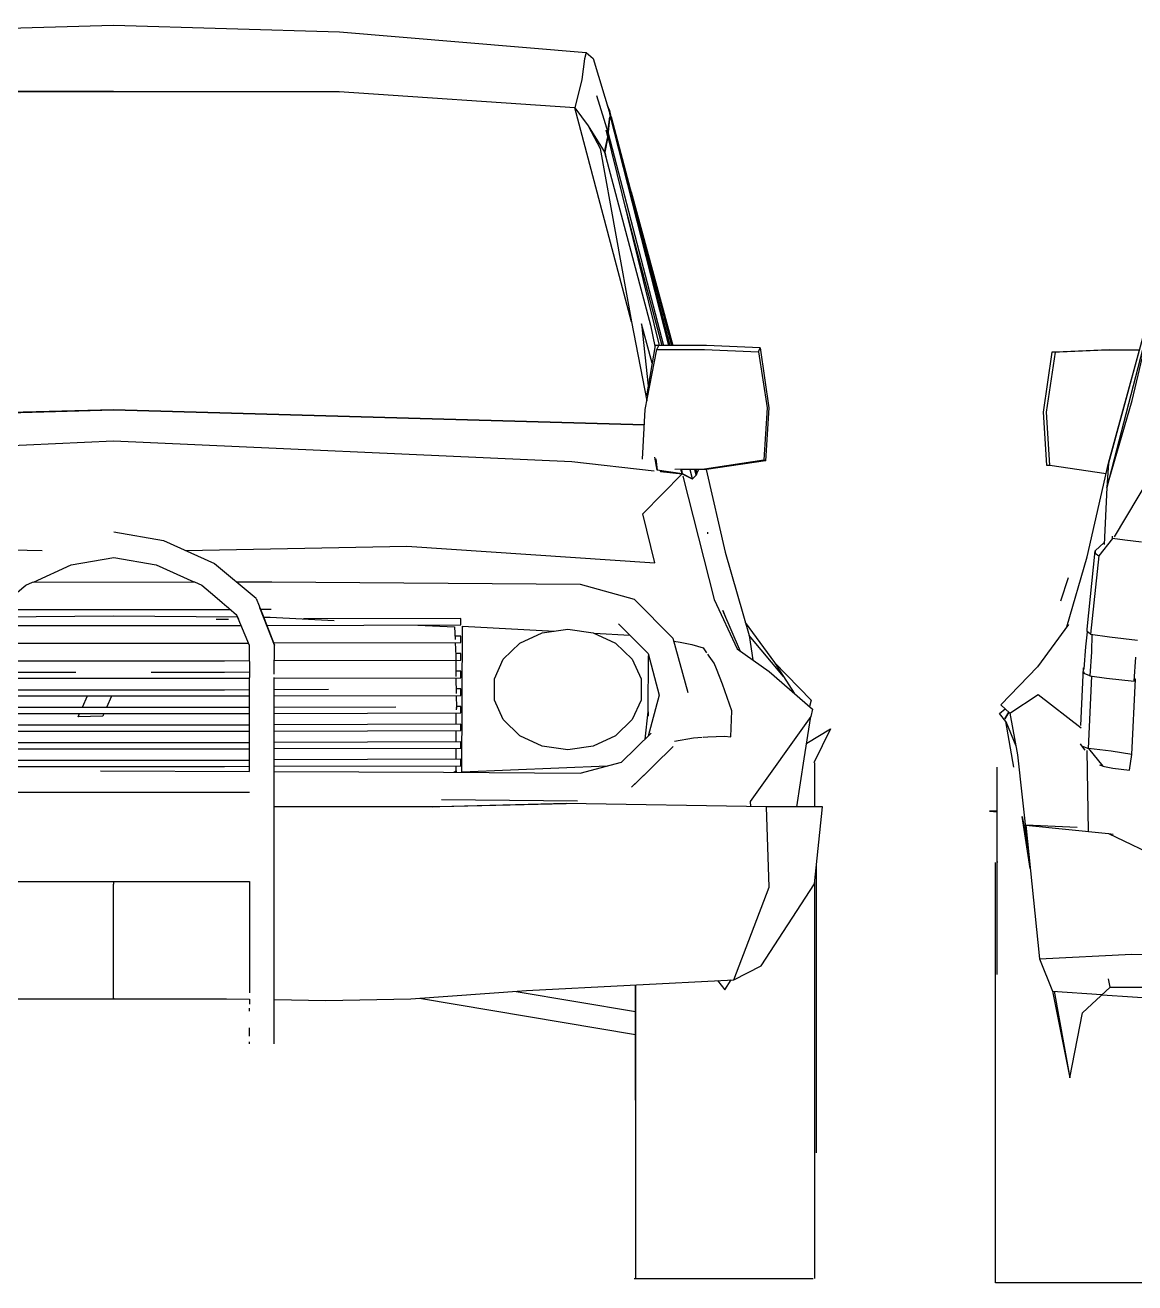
# Model space of a CAD drawing. Header units: millimetres. Extents: x 85290 to 188623, y -54691 to 10726.
# Drawn here: x 106037 to 107679, y -7376 to -5514 of the extents above; entities that cross this region are included whole.
import ezdxf

# ---------------------------------------------------------------- set-up
doc = ezdxf.new("R2010")
doc.units = ezdxf.units.MM
doc.linetypes.add('ELGO_LTYPE0', pattern=[0])
doc.layers.add('AUTO', color=150, linetype='Continuous')

# ---------------------------------------------------------------- blocks, each defined once
blk = doc.blocks.new('a_44')
at = {"color": 0, "linetype": 'ELGO_LTYPE0'}
for p, q in [((-65.983772, 88.741123), (-49.912405, 89.213776)), ((-49.912405, 89.213776), (-33.838939, 88.741123)), ((-33.838939, 88.741123), (-16.26563, 87.271535)), ((-16.26563, 87.271535), (-16.399717, 86.811184)), ((-16.26563, 87.271535), (-15.771198, 86.835408)), ((-16.399717, 86.811184), (-16.575956, 85.350692)), ((-15.771198, 86.835408), (-14.572859, 82.820272)), ((-16.575956, 85.350692), (-17.089748, 83.332228)), ((-49.912405, 84.500539), (-65.962314, 84.479498)), ((-65.962314, 84.479498), (-49.912405, 84.491753)), ((-33.860302, 84.479498), (-49.912405, 84.500539)), ((-49.912405, 84.491753), (-33.860302, 84.479498)), ((-17.089748, 83.332228), (-33.860302, 84.479498)), ((-15.548134, 84.20943), (-14.707803, 81.529402)), ((-13.059759, 68.08604), (-17.089748, 83.332228)), ((-17.089748, 83.332228), (-16.125107, 82.058596)), ((-14.778614, 83.509433), (-14.625025, 83.136332)), ((-14.732694, 81.608009), (-14.59651, 82.678377)), ((-14.60948, 82.576322), (-14.720392, 81.597518)), ((-14.625025, 83.136332), (-14.510059, 82.689213)), ((-10.381269, 66.416263), (-14.59651, 82.9126)), ((-14.59651, 82.9126), (-14.533901, 82.688915)), ((-14.59651, 82.678377), (-14.543533, 82.687413)), ((-14.543533, 82.689797), (-14.539575, 82.689702)), ((-14.533901, 82.688915), (-10.312414, 66.416263)), ((-14.533901, 82.688915), (-14.491892, 82.688915)), ((-14.491892, 82.688915), (-10.198831, 66.416263)), ((-16.125107, 82.058596), (-15.123224, 80.422222)), ((-16.125107, 82.058596), (-15.275955, 80.429589)), ((-14.746094, 81.268858), (-14.851093, 81.743264)), ((-11.05957, 66.416263), (-14.837694, 81.743264)), ((-14.837694, 81.743264), (-14.732694, 81.268858)), ((-14.720392, 81.597518), (-14.717769, 81.561338)), ((-14.707803, 81.529402), (-10.767174, 66.416263)), ((-14.967966, 80.169391), (-14.746094, 81.268858)), ((-14.732694, 81.268858), (-14.95471, 80.169391)), ((-14.770698, 81.146931), (-14.76531, 81.107234)), ((-15.275955, 80.429589), (-13.059759, 68.08604)), ((-15.123224, 80.422222), (-14.967966, 80.169391)), ((-14.967966, 80.169391), (-11.701059, 67.861282)), ((-14.95471, 80.169391), (-14.821481, 79.617345)), ((-13.083696, 77.351129), (-10.113191, 66.416263)), ((-13.521385, 76.364409), (-10.885954, 66.416263)), ((-13.059759, 68.08604), (-11.969232, 62.480568)), ((-11.588859, 65.154111), (-12.350416, 67.952251)), ((-12.350416, 67.952251), (-11.870432, 63.528275)), ((-11.701059, 67.861282), (-11.379576, 66.362845)), ((-11.370325, 66.416263), (-11.993646, 62.816953)), ((-11.106539, 66.416263), (-11.370325, 66.416263)), ((-11.256838, 66.129052), (-11.106539, 66.416263)), ((-7.715416, 66.416263), (-11.106539, 66.416263)), ((-3.89719, 66.243851), (-7.715416, 66.416263)), ((-12.072658, 61.851954), (-11.256838, 66.129052)), ((-11.256838, 66.129052), (-7.847452, 66.129052)), ((-7.847452, 66.129052), (-4.010629, 65.95664)), ((-4.010629, 65.95664), (-3.89719, 66.243851)), ((-4.010629, 65.95664), (-3.389072, 61.966753)), ((-3.89719, 66.243851), (-3.275585, 61.966753)), ((-49.912405, 61.842095), (-87.690639, 60.764062)), ((-87.690639, 60.764062), (-49.912405, 61.828768)), ((-12.131929, 60.764062), (-49.912405, 61.842095)), ((-49.912405, 61.828768), (-12.131929, 60.764062)), ((-12.265539, 58.31387), (-12.072658, 61.851954)), ((-3.389072, 61.966753), (-3.621864, 58.263826)), ((-3.275585, 61.966753), (-3.50852, 58.206546)), ((-54.20413, 61.707818), (-54.20413, 61.719632)), ((-53.186512, 61.736476), (-53.186512, 61.748683)), ((-52.384758, 61.75909), (-52.384758, 61.771535)), ((-43.368721, 61.644339), (-43.368721, 61.655426)), ((-43.343782, 61.64366), (-43.343782, 61.654698)), ((-42.538023, 61.62095), (-42.538023, 61.631691)), ((-41.52255, 61.59234), (-41.52255, 61.602735)), ((-37.99982, 61.493074), (-37.994337, 61.50211)), ((-36.765814, 61.458301), (-36.760616, 61.466896)), ((-34.74226, 61.401271), (-34.735632, 61.409139)), ((-30.294227, 61.275887), (-30.294227, 61.282432)), ((-28.233814, 61.217832), (-28.228998, 61.223495)), ((-26.266289, 61.162412), (-26.258182, 61.16724)), ((-25.244617, 61.138331), (-25.241709, 61.133503)), ((-24.054193, 61.100053), (-24.054193, 61.104404)), ((-23.631763, 61.088144), (-23.631763, 61.09234)), ((-19.063949, 60.959434), (-19.063949, 60.962021)), ((-18.042564, 60.930621), (-18.042564, 60.932862)), ((-17.246866, 60.90821), (-17.246866, 60.910165)), ((-82.515144, 58.144044), (-49.912405, 59.628081)), ((-49.912405, 59.628081), (-17.307138, 58.144044)), ((-11.221075, 57.542872), (-11.381054, 58.460211)), ((-11.308098, 58.344876), (-11.221075, 57.542872)), ((-7.847452, 57.632088), (-3.621864, 58.263826)), ((-3.50852, 58.206546), (-7.715416, 57.574856)), ((-3.621864, 58.263826), (-3.50852, 58.206546)), ((-17.307138, 58.144044), (-11.42869, 57.494044)), ((-9.444523, 57.274615), (-11.221075, 57.542872)), ((-11.01551, 57.511818), (-10.988569, 57.439899)), ((-10.990715, 57.445609), (-9.444523, 57.274615)), ((-10.916424, 57.43736), (-10.91299, 57.496345)), ((-9.960651, 57.604932), (-7.847452, 57.632088)), ((-9.444523, 57.274615), (-9.534263, 57.604348)), ((-7.715416, 57.574856), (-9.505939, 57.551622)), ((-9.488964, 57.55186), (-9.436798, 57.30865)), ((-9.436798, 57.30865), (-9.444523, 57.274615)), ((-9.436798, 57.30865), (-8.718633, 56.919586)), ((-8.718633, 56.919586), (-8.876467, 57.559776)), ((-8.439541, 57.181894), (-8.540821, 57.564163)), ((-8.459282, 57.565188), (-8.401584, 57.343804)), ((-8.388281, 57.343804), (-8.447933, 57.565343)), ((-8.439541, 57.181894), (-8.271312, 57.567632)), ((-8.401584, 57.343804), (-8.439541, 57.181894)), ((-8.271312, 57.567632), (-8.388281, 57.343804)), ((-7.743549, 57.574522), (-6.393385, 51.68873)), ((-12.232017, 54.419684), (-9.444523, 57.274615)), ((-9.444523, 57.274615), (-8.732033, 56.919586)), ((-9.404993, 57.120323), (-7.157326, 48.341512)), ((-8.732033, 56.919586), (-8.726978, 56.924128)), ((-8.718633, 56.919586), (-8.439541, 57.181894)), ((-11.394834, 50.941455), (-12.232017, 54.419684)), ((-49.901438, 53.148782), (-46.367025, 52.52999)), ((-7.645225, 53.132569), (-7.641124, 53.053379)), ((-7.635736, 53.08423), (-7.632017, 53.006398)), ((-70.78166, 52.130126), (-55.011797, 51.819932)), ((-46.367025, 52.52999), (-42.734432, 50.893366)), ((-44.791937, 51.820313), (-29.040813, 52.130126)), ((-29.040813, 52.130126), (-11.394834, 50.941455)), ((-52.929067, 50.788486), (-49.901438, 51.315045)), ((-49.901438, 51.315045), (-46.873808, 50.788486)), ((-6.393385, 51.68873), (-4.683113, 45.774173)), ((-55.624389, 49.572861), (-52.929067, 50.788486)), ((-46.873808, 50.788486), (-44.201851, 49.583399)), ((-42.734432, 50.893366), (-39.76984, 48.419141)), ((-57.789469, 47.979843), (-56.159305, 49.356889)), ((-56.159305, 49.356889), (-55.679798, 49.572813)), ((-55.679798, 49.572813), (-44.14711, 49.583446)), ((-44.14711, 49.583446), (-43.643331, 49.356448)), ((-43.643331, 49.356448), (-42.719984, 48.577106)), ((-41.158485, 49.57813), (-38.640833, 49.588584)), ((-38.640833, 49.588584), (-16.714048, 49.427008)), ((-16.714048, 49.427008), (-12.849235, 48.356449)), ((-42.719984, 48.577106), (-42.18297, 48.123586)), ((-39.76326, 48.402154), (-39.56089, 47.882139)), ((-12.849235, 48.356449), (-10.100174, 45.57867)), ((-58.199739, 47.613966), (-41.621208, 47.629249)), ((-42.18297, 48.123586), (-41.850757, 47.842872)), ((-41.850757, 47.842872), (-41.7593, 47.753369)), ((-41.7593, 47.753369), (-41.707563, 47.702252)), ((-41.707563, 47.702252), (-41.165447, 47.244095)), ((-39.56089, 47.882139), (-39.50839, 47.747564)), ((-38.471031, 45.090579), (-39.50839, 47.747564)), ((-39.50839, 47.747564), (-39.491462, 47.706496)), ((-39.491462, 47.706496), (-38.471031, 45.090579)), ((-39.462089, 47.631251), (-38.702917, 47.631943)), ((-7.157326, 48.341512), (-5.535364, 44.810938)), ((-5.284261, 44.633495), (-6.550312, 47.550344)), ((-6.550312, 47.550344), (-6.322288, 46.964848)), ((-58.702421, 47.088384), (-49.916839, 47.155618)), ((-49.916839, 47.155618), (-41.100406, 47.088193)), ((-42.610645, 46.924853), (-42.012119, 46.924853)), ((-42.012119, 46.924853), (-41.74304, 46.925783)), ((-41.182756, 47.287845), (-40.261984, 45.067679)), ((-41.165447, 47.244095), (-41.034126, 46.929395)), ((-39.244747, 47.074031), (-38.761425, 47.070312)), ((-38.761425, 47.070312), (-34.21793, 46.829736)), ((-25.195026, 46.983897), (-36.387205, 46.944582)), ((-25.195026, 46.521592), (-25.195026, 46.983897)), ((-13.966799, 46.599853), (-11.875295, 44.476759)), ((-4.949903, 46.696734), (-2.876472, 43.850195)), ((-57.87735, 46.480321), (-42.012119, 46.480321)), ((-42.012119, 46.480321), (-40.849018, 46.483159)), ((-39.016008, 46.4877), (-25.195026, 46.521592)), ((-28.256368, 46.51407), (-25.643635, 46.375739)), ((-25.643635, 46.375739), (-25.608873, 45.485019)), ((-25.195026, 45.730185), (-25.618458, 45.728719)), ((-25.195026, 45.267879), (-25.195026, 45.730185)), ((-25.122165, 36.035895), (-25.068187, 46.439993)), ((-25.068187, 46.439993), (-18.54229, 46.083796)), ((-25.068187, 46.439993), (-25.068187, 46.365582)), ((-20.993566, 45.215332), (-19.399309, 45.961332)), ((-19.399309, 45.961332), (-17.58585, 46.220409)), ((-17.58585, 46.220409), (-15.772867, 45.961332)), ((-15.772867, 45.961332), (-14.178514, 45.215332)), ((-15.703344, 45.928812), (-13.169431, 45.790481)), ((-2.22187, 42.84693), (-4.683113, 45.774173)), ((-4.683113, 45.774173), (-4.424906, 44.025933)), ((-57.87735, 45.226621), (-42.012119, 45.226621)), ((-42.012119, 45.226621), (-40.329599, 45.23077)), ((-40.261984, 45.067679), (-40.244436, 42.767822)), ((-38.527441, 45.235157), (-25.195026, 45.267879)), ((-38.4871, 43.016219), (-38.471031, 45.090579)), ((-25.600385, 45.266902), (-25.563288, 44.315147)), ((-22.176933, 44.071972), (-20.993566, 45.215332)), ((-14.178514, 45.215332), (-12.9951, 44.071972)), ((-10.100174, 45.57867), (-9.049225, 41.709673)), ((-10.043478, 45.369684), (-9.57756, 45.287501)), ((-9.57756, 45.287501), (-8.745718, 45.135796)), ((-8.745718, 45.135796), (-7.958698, 44.89839)), ((-7.958698, 44.89839), (-7.7003, 44.539022)), ((-5.535364, 44.810938), (-3.257704, 43.200886)), ((-57.87735, 43.972909), (-42.012119, 43.972909)), ((-42.012119, 43.972909), (-40.253591, 43.9772)), ((-38.479662, 43.981552), (-25.195026, 44.01412)), ((-25.195026, 44.476473), (-25.569534, 44.47515)), ((-25.563288, 44.315147), (-25.559854, 44.03789)), ((-25.559854, 44.013237), (-25.545025, 42.840969)), ((-25.195026, 44.01412), (-25.195026, 44.476473)), ((-22.806644, 42.677831), (-22.176933, 44.071972)), ((-12.9951, 44.071972), (-12.365436, 42.677831)), ((-11.875295, 44.476759), (-11.079216, 41.52379)), ((-11.856651, 40.331256), (-11.835766, 44.330179)), ((-7.525015, 44.29512), (-7.620716, 44.428181)), ((-7.175302, 43.805623), (-7.525015, 44.29512)), ((-57.87735, 43.163681), (-52.596235, 43.163681)), ((-47.234678, 43.163681), (-42.012119, 43.163681)), ((-42.012119, 43.163681), (-40.24744, 43.169879)), ((-25.195026, 43.222761), (-25.549793, 43.221485)), ((-25.195026, 42.760407), (-25.195026, 43.222761)), ((-7.005262, 43.384182), (-7.175302, 43.805623)), ((-6.578302, 42.291414), (-7.005262, 43.384182)), ((-3.257704, 43.200886), (-0.169515, 40.52335)), ((-2.876472, 43.850195), (-0.266886, 41.154015)), ((-2.876472, 43.850195), (-2.22187, 42.84693)), ((-57.87735, 42.719149), (-42.012119, 42.719149)), ((-42.012119, 42.719149), (-40.244436, 42.723488)), ((-40.244436, 36.095857), (-40.244436, 42.774224)), ((-38.488579, 16.702008), (-38.488579, 42.767822)), ((-38.488579, 42.727792), (-25.195026, 42.760407)), ((-25.544023, 42.759525), (-25.53029, 41.644048)), ((-22.806644, 41.170024), (-22.806644, 42.677831)), ((-12.365436, 42.677831), (-12.365436, 41.170024)), ((-5.916309, 40.416216), (-6.578302, 42.291414)), ((-2.22187, 42.84693), (-1.478147, 41.657912)), ((-57.87735, 41.909968), (-42.012119, 41.909968)), ((-57.87735, 41.465437), (-42.012119, 41.465437)), ((-52.140379, 40.656256), (-51.775455, 41.465437)), ((-50.398302, 40.656256), (-50.033092, 41.465437)), ((-42.012119, 41.909968), (-40.244436, 41.916167)), ((-42.012119, 41.465437), (-40.244436, 41.469776)), ((-38.488579, 41.922318), (-34.618711, 41.935944)), ((-38.488579, 41.47408), (-25.195026, 41.506695)), ((-25.195026, 41.969001), (-25.534296, 41.967833)), ((-25.528526, 41.505861), (-25.517988, 40.65113)), ((-25.195026, 41.506695), (-25.195026, 41.969001)), ((-11.079216, 41.52379), (-11.869049, 38.593459)), ((-57.87735, 40.656256), (-42.012119, 40.656256)), ((-42.012119, 40.656256), (-40.244436, 40.662455)), ((-38.488579, 40.668606), (-29.818678, 40.699076)), ((-25.195026, 40.715289), (-25.519609, 40.714168)), ((-25.517988, 40.65113), (-25.519609, 40.477931)), ((-25.517988, 40.595459), (-25.517988, 40.65113)), ((-25.195026, 40.252983), (-25.195026, 40.715289)), ((-22.176933, 39.775884), (-22.806644, 41.170024)), ((-12.365436, 41.170024), (-12.9951, 39.775884)), ((-12.083006, 38.382375), (-11.856651, 40.331256)), ((-11.856651, 40.331256), (-11.85832, 40.019142)), ((-5.985164, 38.557529), (-5.916309, 40.416216)), ((-0.266886, 41.154015), (-0.385666, 40.710699)), ((-0.169515, 40.52335), (-0.280189, 40.008163)), ((-57.87735, 40.211725), (-42.012119, 40.211725)), ((-57.87735, 39.402544), (-42.012119, 39.402544)), ((-52.447366, 39.975547), (-52.340889, 40.211725)), ((-50.683784, 40.023636), (-52.447366, 39.975547)), ((-50.598907, 40.211725), (-50.683784, 40.023636)), ((-42.012119, 40.211725), (-40.244436, 40.216064)), ((-42.012119, 39.402544), (-40.244436, 39.408743)), ((-38.488579, 40.220367), (-25.195026, 40.252983)), ((-25.195026, 39.461576), (-38.488579, 39.414894)), ((-25.522947, 39.460408), (-25.519609, 40.252196)), ((-25.195026, 38.999271), (-25.195026, 39.461576)), ((-20.993566, 38.632524), (-22.176933, 39.775884)), ((-12.9951, 39.775884), (-14.178514, 38.632524)), ((-0.280189, 40.008163), (-4.599809, 33.939456)), ((-0.750017, 36.983311), (-0.280189, 40.008163)), ((-57.87735, 38.958013), (-42.012119, 38.958013)), ((-42.012119, 38.958013), (-40.244436, 38.962364)), ((-38.488579, 38.966655), (-25.195026, 38.999271)), ((-25.528526, 38.206696), (-25.524902, 38.998448)), ((-19.399309, 37.886524), (-20.993566, 38.632524)), ((-14.178514, 38.632524), (-15.772867, 37.886524)), ((-13.751459, 36.740148), (-11.65266, 38.806009)), ((-11.869049, 38.593459), (-11.94973, 38.513576)), ((-8.638191, 38.47115), (-8.010959, 38.528275)), ((-7.937622, 38.534915), (-7.615995, 38.564217)), ((-7.615995, 38.564217), (-6.428337, 38.597953)), ((-6.428337, 38.597953), (-5.985164, 38.557529)), ((-0.574398, 38.113915), (1.118088, 39.128184)), ((1.118088, 39.128184), (-0.065231, 36.711621)), ((-57.87735, 38.148832), (-42.012119, 38.148832)), ((-57.87735, 37.7043), (-42.012119, 37.7043)), ((-42.012119, 38.148832), (-40.244436, 38.155031)), ((-42.012119, 37.7043), (-40.244436, 37.708652)), ((-25.195026, 38.207864), (-38.488579, 38.161182)), ((-38.488579, 37.712943), (-25.195026, 37.745559)), ((-25.534296, 36.952984), (-25.53029, 37.744736)), ((-25.195026, 37.745559), (-25.195026, 38.207864)), ((-17.58585, 37.627446), (-19.399309, 37.886524)), ((-15.772867, 37.886524), (-17.58585, 37.627446)), ((-12.835073, 35.171782), (-10.091877, 37.871825)), ((-9.989261, 38.249516), (-8.638191, 38.47115)), ((-57.87735, 36.89512), (-42.012119, 36.89512)), ((-42.012119, 36.89512), (-40.244436, 36.901319)), ((-25.195026, 36.954152), (-38.488579, 36.90747)), ((-25.195026, 36.491847), (-25.195026, 36.954152)), ((-16.708803, 35.958206), (-13.751459, 36.740148)), ((-1.292562, 33.576035), (-0.750017, 36.983311)), ((0, 33.576035), (0, 36.711621)), ((-57.87735, 36.450588), (-42.012119, 36.450588)), ((-50.836897, 36.131739), (-40.244436, 36.095857)), ((-42.012119, 36.450588), (-40.244436, 36.454939)), ((-38.488579, 36.459231), (-25.195026, 36.491847)), ((-38.488579, 36.089897), (-26.43342, 36.049032)), ((-26.43342, 36.049032), (-16.708803, 35.958206)), ((-25.6917, 36.042094), (-25.536918, 36.144387)), ((-25.536918, 36.144387), (-25.53544, 36.491024)), ((-25.536918, 36.144387), (-25.536918, 36.040675)), ((-25.104809, 36.036622), (-25.122165, 36.035895)), ((-14.783716, 36.467194), (-25.104809, 36.036622)), ((-13.044739, 34.959137), (-11.942577, 36.0502)), ((-40.244436, 34.57998), (-59.558439, 34.57998)), ((-26.564359, 34.092879), (-16.885566, 33.987355)), ((-26.740742, 33.576035), (-38.488579, 33.576035)), ((-27.247762, 33.576035), (-26.69959, 33.595323)), ((-17.698908, 33.810603), (-26.740742, 33.576035)), ((-26.69959, 33.595323), (-17.698908, 33.810603)), ((-3.436708, 33.576035), (-17.698908, 33.810603)), ((-4.599809, 33.939456), (-4.578018, 33.594775)), ((-3.251648, 27.857422), (-3.436708, 33.576035)), ((0.547552, 33.576035), (-3.436708, 33.576035)), ((-0.017071, 28.092002), (0.547552, 33.576035)), ((0.109196, 8.935749), (0.109196, 29.318368)), ((-59.558439, 28.257715), (-40.244436, 28.257715)), ((-49.928093, 19.893515), (-49.928093, 28.068995)), ((-49.891567, 28.063237), (-49.891567, 28.257715)), ((-40.244436, 28.257715), (-40.244436, 20.329105)), ((-5.762481, 21.258842), (-3.251648, 27.857422)), ((-3.826952, 22.248399), (-0.017071, 28.092002)), ((0, 0), (0, 28.257966)), ((-5.762481, 21.258842), (-3.826952, 22.248399)), ((-20.51425, 20.487308), (-5.762481, 21.258842)), ((-12.76288, 20.892727), (-12.76288, 14.738869)), ((-12.76288, 19.010162), (-12.76288, 20.892727)), ((-12.759495, 12.683546), (-12.759495, 20.892882)), ((-6.91719, 21.198439), (-6.400585, 20.534038)), ((-6.400585, 20.534038), (-5.962705, 21.248388)), ((-57.946586, 19.900202), (-49.928093, 19.893515)), ((-49.928093, 19.893515), (-49.90983, 19.893515)), ((-49.90983, 19.893515), (-49.891567, 19.893515)), ((-49.891567, 19.893515), (-49.891567, 19.955718)), ((-49.891567, 19.893515), (-41.875887, 19.900202)), ((-41.875887, 19.900202), (-40.244436, 19.873106)), ((-40.244436, 19.873106), (-40.244436, 19.53125)), ((-38.488579, 19.8439), (-34.816456, 19.782912)), ((-34.816456, 19.782912), (-28.754282, 19.900202)), ((-28.754282, 19.900202), (-20.51425, 20.487308)), ((-28.14765, 19.943416), (-12.76288, 17.368948)), ((-21.268654, 20.433545), (-12.76288, 19.010162)), ((-40.244436, 19.015872), (-40.244436, 19.240486)), ((-40.244436, 17.251813), (-40.244436, 17.844343)), ((-12.76288, 17.368948), (-12.76288, 0.000048)), ((-40.244436, 16.702008), (-40.244436, 16.842484))]:
    blk.add_line(p, q, dxfattribs=at)
at = {"linetype": 'Continuous'}
blk.add_line((-12.872076, 0.000048), (-0.109196, 0.000048), dxfattribs=at)
blk = doc.blocks.new('a_45')
at = {"color": 0, "linetype": 'ELGO_LTYPE0'}
for p, q in [((-85.582995, 80.091702), (-91.492581, 58.336865)), ((-91.492581, 58.336865), (-86.304879, 77.333748)), ((-87.849021, 71.099615), (-91.605067, 56.604254)), ((-89.79237, 62.815868), (-88.450574, 68.526768)), ((-95.513868, 66.243851), (-91.69569, 66.416263)), ((-91.432023, 66.416263), (-95.250582, 66.243851)), ((-91.69569, 66.416263), (-91.432023, 66.416263)), ((-91.432023, 66.416263), (-89.286327, 66.416263)), ((-95.513868, 66.243851), (-96.135544, 61.966753)), ((-95.897078, 61.966753), (-95.250582, 66.243851)), ((-95.250582, 66.243851), (-95.513868, 66.243851)), ((-91.605067, 56.604254), (-89.79237, 62.815868)), ((-96.135544, 61.966753), (-95.902729, 58.206546)), ((-95.663857, 58.206546), (-95.897078, 61.966753)), ((-95.902729, 58.206546), (-95.663857, 58.206546)), ((-95.663857, 58.206546), (-91.660356, 57.605373)), ((-93.017768, 51.68873), (-91.492581, 58.336865)), ((-91.492581, 58.336865), (-91.605067, 56.604254)), ((-91.069126, 53.092384), (-87.54239, 59.024083)), ((-91.69569, 57.574856), (-91.667389, 57.574462)), ((-91.35468, 57.573544), (-91.323232, 57.573103)), ((-91.35468, 57.570409), (-91.323232, 57.570028)), ((-91.605067, 56.604254), (-91.800379, 52.56524)), ((-91.578912, 56.694197), (-91.578912, 56.708407)), ((-91.197252, 52.982378), (-92.181635, 51.756501)), ((-91.197252, 52.982378), (-91.197252, 53.153038)), ((-90.330672, 52.875304), (-91.197252, 52.982378)), ((-89.132213, 52.731692), (-90.330672, 52.875304)), ((-93.012094, 46.5397), (-92.434167, 52.106261)), ((-92.434167, 52.106261), (-91.794133, 52.695119)), ((-92.434167, 52.106261), (-92.434167, 51.931405)), ((-92.434167, 51.931405), (-92.181635, 51.756501)), ((-94.461131, 46.696734), (-93.017768, 51.68873)), ((-92.181635, 51.756501), (-92.761707, 46.172416)), ((-94.874024, 48.536384), (-94.330072, 50.200545)), ((-94.332814, 46.872949), (-96.534752, 43.850195)), ((-93.097448, 45.27837), (-92.983579, 46.337211)), ((-93.013286, 46.359229), (-93.012094, 46.5397)), ((-92.761707, 46.172416), (-93.013286, 46.359229)), ((-92.761707, 46.172416), (-91.410923, 45.980322)), ((-92.672658, 46.159768), (-92.691803, 44.923007)), ((-91.410923, 45.980322), (-89.432811, 45.743262)), ((-93.213081, 43.698346), (-93.097448, 45.27837)), ((-92.691803, 44.923007), (-92.815423, 43.203711)), ((-89.656043, 42.820274), (-89.532017, 44.539844)), ((-96.534752, 43.850195), (-99.144148, 41.154015)), ((-93.454694, 39.680624), (-93.259763, 43.776464)), ((-93.259763, 43.776464), (-93.208599, 43.690776)), ((-93.223619, 43.378567), (-93.223619, 43.486726)), ((-92.815423, 43.203711), (-93.223619, 43.378567)), ((-92.912101, 38.042044), (-92.668366, 43.18248)), ((-92.815423, 43.203711), (-91.626358, 43.03199)), ((-91.626358, 43.03199), (-89.656043, 42.820274)), ((-89.567566, 42.973685), (-89.644146, 42.985892)), ((-89.821863, 37.61295), (-89.567566, 42.973685)), ((-98.500776, 40.55494), (-96.497058, 41.882669)), ((-96.497058, 41.882669), (-93.427348, 39.4979)), ((-99.24159, 40.52335), (-98.840427, 40.871191)), ((-98.785734, 39.965331), (-99.24159, 40.52335)), ((-99.144148, 41.154015), (-98.500776, 40.55494)), ((-98.875594, 40.151083), (-98.577928, 40.626811)), ((-98.575782, 40.624809), (-98.875594, 40.151083)), ((-98.500776, 40.55494), (-97.956252, 37.586236)), ((-98.233795, 36.711621), (-98.785734, 39.965331)), ((-98.785734, 39.965331), (-98.075199, 38.234472)), ((-93.499994, 38.367092), (-93.402934, 38.216948)), ((-93.402934, 38.216948), (-92.912101, 38.042044)), ((-93.402934, 38.216948), (-93.17286, 37.917339)), ((-93.041205, 37.889993), (-92.931437, 32.126712)), ((-91.308593, 37.84995), (-92.912101, 38.042044)), ((-92.912101, 38.042044), (-91.888856, 36.78106)), ((-89.821863, 37.61295), (-91.308593, 37.84995)), ((-89.982605, 36.493802), (-89.821863, 37.61295)), ((-99.41113, 29.931545), (-99.41113, 36.711621)), ((-97.956252, 37.586236), (-97.280669, 31.347906)), ((-91.888856, 36.78106), (-92.104673, 36.857962)), ((-91.888856, 36.78106), (-91.181254, 36.637413)), ((-91.181254, 36.637413), (-89.982605, 36.493802)), ((-99.41113, 33.576035), (-99.958586, 33.576035)), ((-99.958586, 33.576035), (-99.41113, 33.519732)), ((-97.052335, 29.492092), (-97.62578, 33.198535)), ((-97.62578, 33.198535), (-97.196483, 30.896544)), ((-93.708586, 32.417821), (-97.369337, 32.581543)), ((-97.369337, 32.581543), (-91.475772, 31.977546)), ((-97.369337, 32.581543), (-96.391797, 23.053956)), ((-91.475772, 31.977546), (-86.487889, 29.594922)), ((-91.475772, 31.977546), (-91.153121, 31.930673)), ((-99.520301, 0), (-99.520301, 29.931545)), ((-99.41113, 29.982626), (-99.41113, 29.931545)), ((-99.41113, 21.938085), (-99.41113, 29.982626)), ((-96.391797, 23.053956), (-89.823627, 23.403668)), ((-89.823627, 23.403668), (-83.365631, 23.289561)), ((-96.391797, 23.053956), (-95.484376, 20.760893)), ((-91.365027, 21.034765), (-91.477537, 21.646487)), ((-95.484376, 20.760893), (-91.995501, 20.514941)), ((-95.480084, 20.760595), (-94.233203, 14.600157)), ((-95.345306, 20.751082), (-94.233203, 14.602744)), ((-93.330669, 19.229841), (-91.365027, 21.034765)), ((-91.365027, 21.034765), (-52.283573, 21.266853)), ((-91.93573, 20.510745), (-85.532021, 20.059287)), ((-94.233203, 14.600157), (-93.330669, 19.229841)), ((-94.233203, 14.600157), (-94.233203, 14.601182))]:
    blk.add_line(p, q, dxfattribs=at)
at = {"linetype": 'Continuous'}
blk.add_line((-86.648249, 0), (-99.520301, 0), dxfattribs=at)

msp = doc.modelspace()

# ---------------------------------------------------------------- block references
at = {"layer": 'AUTO', "xscale": 20.79000000000087, "yscale": 20.79000000000087, "zscale": 20.79000000000087}
for name, p in [('a_44', (107205.9, -7369.1)), ('a_45', (109542.5, -7375.6))]:
    msp.add_blockref(name, p, dxfattribs=at)

doc.saveas('drawing.dxf')
